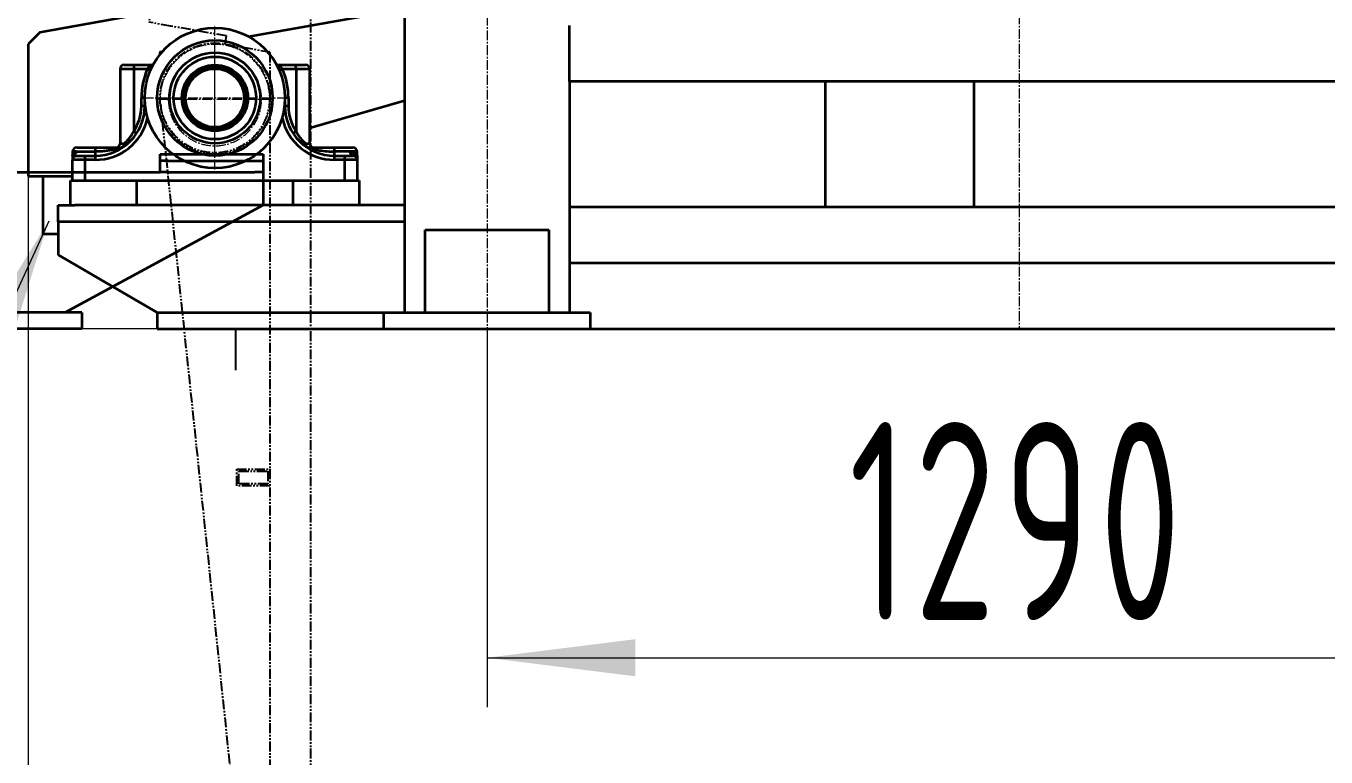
# Model space of a CAD drawing. Header units: millimetres. Extents: x -17820 to 17820, y -12600 to 12600.
# Drawn here: x 6433 to 8009, y 3829 to 4715 of the extents above; entities that cross this region are included whole.
import ezdxf

# ---------------------------------------------------------------- set-up
doc = ezdxf.new("R2010")
doc.units = ezdxf.units.MM
doc.linetypes.add('双点画线', pattern=[22, 12, -2, 2, -2, 2, -2])
doc.linetypes.add('点画线', pattern=[18, 12, -2, 2, -2])
doc.layers.get('0').update_dxf_attribs({"lineweight": 35})
for name, color, linetype, lineweight in [('ACAD0', 7, 'Continuous', 25), ('CDRAFT0', 7, 'Continuous', 35), ('EB0', 7, 'Continuous', 35), ('EB0_1_1_1_1_1_1_1_1_1_1_1_1_1_1_1_1_1_1_1', 7, 'Continuous', 35), ('EB0_1_1_1_1_1_1_1_1_1_1_1_1_1_1_1_1_1_1_1_1_1_1_1_1_1_1_1_1', 7, 'Continuous', 35), ('EB0_1_1_1_1_1_1_1_1_1_1_1_1_1_1_1_1_1_1_1_1_1_1_1_1_1_1_1_1_1', 7, 'Continuous', 35), ('中心线层', 1, '点画线', 18), ('尺寸线层', 3, 'Continuous', 18), ('细实线层', 2, 'Continuous', 18)]:
    doc.layers.add(name, color=color, linetype=linetype, lineweight=lineweight)
doc.styles.add('机械', font='isocp', dxfattribs={"width": 0.667, "bigfont": 'gbcbig.shx'})
doc.dimstyles.new('标准', dxfattribs={"dimscale": 60, "dimtxt": 4, "dimasz": 3, "dimexe": 1, "dimexo": 0, "dimgap": 0.76128, "dimtad": 1, "dimdec": 1, "dimdsep": 46, "dimtxsty": '机械', "dimblk": '_CAXARROW', "dimcen": 0, "dimdle": 4, "dimclrt": 2, "dimaunit": 1, "dimazin": 2, "dimtfac": 0.707107, "dimtdec": 3, "dimtmove": 0, "dimatfit": 3, "dimfxl": 0, "dimfrac": 2, "dimtolj": 1, "dimlwd": 18, "dimarcsym": 0})

# ---------------------------------------------------------------- blocks, each defined once
blk = doc.blocks.new('*X11')
at = {"layer": 'CDRAFT0', "color": 2, "linetype": '双点画线', "lineweight": 25}
for p, q in [((-54, 239.5), (-80, 91.8)), ((-27.3, 234.8), (-54, 239.5)), ((-54, 239.5), (-54, 239.5)), ((-126.1, 234), (-57.2, 221.8)), ((-27.3, 234.8), (113.4, 210)), ((113.4, 210), (124.8, 193.6)), ((116.5, 187.8), (122.4, 191.9)), ((122.4, 191.9), (124.8, 193.6)), ((116.5, -1020.7), (116.5, 187.8)), ((-76.9, 109.5), (-145.9, 121.7)), ((-76.9, 109.5), (-80.1, 91.8)), ((-77, 109.5), (-80.1, 91.8)), ((-53.3, 87.1), (-80.1, 91.8)), ((-80.1, 91.8), (-80.1, 91.8)), ((14.1, 75.2), (-53.3, 87.1)), ((12.3, 65.4), (14.1, 75.2)), ((12.3, 65.4), (65.9, 55.9)), ((66.5, 55.2), (66.5, -450)), ((-66.1, -6.9), (26.5, -890)), ((26.5, -450), (66.5, -450)), ((26.5, -470), (26.5, -450)), ((29, -467.5), (29, -452.5)), ((29, -452.5), (64, -452.5)), ((64, -452.5), (64, -467.5)), ((66.5, -450), (66.5, -999.7)), ((66.5, -470), (26.5, -470)), ((64, -467.5), (29, -467.5)), ((26.5, -910), (26.5, -890)), ((26.5, -890), (66.5, -890)), ((29, -907.5), (29, -892.5)), ((29, -892.5), (64, -892.5)), ((64, -892.5), (64, -907.5)), ((66.5, -890), (66.5, -910)), ((66.5, -910), (26.5, -910)), ((64, -907.5), (29, -907.5)), ((66.3, -1000.2), (31.1, -1035.4)), ((66.5, -1070.7), (116.5, -1020.7)), ((38.2, -1042.4), (31.1, -1035.4)), ((38.2, -1042.4), (66.5, -1070.7))]:
    blk.add_line(p, q, dxfattribs=at)
blk.add_lwpolyline([(-126.1, 234), (-126.1, 233.8), (-126.2, 233.3), (-126.4, 232.4), (-126.6, 231.2), (-126.9, 229.7), (-127.2, 227.8), (-127.6, 225.7), (-128, 223.2), (-128.5, 220.5), (-129, 217.5), (-129.6, 214.3), (-130.2, 210.8), (-130.8, 207.1), (-131.5, 203.3), (-132.2, 199.3), (-132.9, 195.2), (-133.7, 190.9), (-134.5, 186.6), (-135.2, 182.2), (-136, 177.8), (-136.8, 173.4), (-137.6, 169), (-138.3, 164.7), (-139.1, 160.5), (-139.8, 156.3), (-140.5, 152.3), (-141.2, 148.5), (-141.8, 144.8), (-142.4, 141.4), (-143, 138.1), (-143.5, 135.1), (-144, 132.4), (-144.4, 130), (-144.8, 127.8), (-145.2, 126), (-145.4, 124.4), (-145.6, 123.2), (-145.8, 122.4), (-145.9, 121.9), (-145.9, 121.7)], dxfattribs=at)
blk.add_circle((0, 0), 66.5, dxfattribs=at)
for centre, start, end in [((65.8, 55.2), 360, 80), ((65.8, -999.7), 315, 360)]:
    blk.add_arc(centre, 0.737, start, end, dxfattribs=at)
blk = doc.blocks.new('*X10')
at = {"layer": 'CDRAFT0'}
blk.add_blockref('*X11', (-1950, 0), dxfattribs=at)
blk = doc.blocks.new('*X13')
at = {"layer": '尺寸线层', "linetype": 'Continuous', "lineweight": 18}
for points in [[(6992, 3949.4), (7172, 3971.9), (7172, 3926.9)], [(8282, 3949.4), (8102, 3971.9), (8102, 3926.9)]]:
    blk.add_hatch(color=0, dxfattribs=at).paths.add_polyline_path(points, flags=0)
at = {"layer": '尺寸线层', "color": 0, "linetype": 'Continuous'}
for p, q in [((6992, 4347.9), (6992, 3889.4)), ((8282, 4347.9), (8282, 3889.4))]:
    blk.add_line(p, q, dxfattribs=at)
at = {"layer": '尺寸线层', "color": 0, "linetype": 'Continuous', "lineweight": 18}
blk.add_line((6992, 3949.4), (8282, 3949.4), dxfattribs=at)
at = {"layer": '尺寸线层', "color": 2, "insert": (7637, 4115.1), "char_height": 240, "width": 873.579, "attachment_point": 5, "line_spacing_factor": 0.939812, "style": '机械'}
blk.add_mtext('\\T1.1;1290', dxfattribs=at)
blk = doc.blocks.new('_CAXARROW')
blk.add_hatch(color=2).paths.add_polyline_path([(0, 0), (-1, 0.125), (-1, -0.125)], flags=0)
blk = doc.blocks.new('*X15')
at = {"layer": '尺寸线层', "linetype": 'Continuous', "lineweight": 18}
for points in [[(5841.2, 4347.9), (5863.7, 4167.9), (5818.7, 4167.9)], [(5841.2, 3557.2), (5863.7, 3737.2), (5818.7, 3737.2)]]:
    blk.add_hatch(color=0, dxfattribs=at).paths.add_polyline_path(points, flags=0)
at = {"layer": '尺寸线层', "color": 0, "linetype": 'Continuous'}
for p, q in [((6592, 4347.9), (5781.2, 4347.9)), ((6728.5, 3557.2), (5781.2, 3557.2))]:
    blk.add_line(p, q, dxfattribs=at)
at = {"layer": '尺寸线层', "color": 0, "linetype": 'Continuous', "lineweight": 18}
blk.add_line((5841.2, 4347.9), (5841.2, 3557.2), dxfattribs=at)
at = {"layer": '尺寸线层', "color": 2, "insert": (5675.5, 3949.4), "char_height": 240, "width": 681.483, "attachment_point": 5, "rotation": 90, "line_spacing_factor": 0.939812, "style": '机械'}
blk.add_mtext('\\T1.1;800', dxfattribs=at)
blk = doc.blocks.new('*X16')
at = {"layer": '尺寸线层', "linetype": 'Continuous'}
blk.add_hatch(color=0, dxfattribs=at).paths.add_polyline_path([(6460.6, 4478.8), (6406.1, 4305.8), (6365.2, 4324.5)], flags=0)
at = {"layer": '尺寸线层', "color": 0, "linetype": 'Continuous'}
blk.add_line((6460.6, 4478.8), (6269.3, 4060.8), dxfattribs=at)
at = {"layer": '尺寸线层', "color": 0}
blk.add_line((6269.3, 4060.8), (6126, 4060.8), dxfattribs=at)
at = {"layer": '尺寸线层', "color": 2, "insert": (6208.3, 4226.5), "char_height": 240, "width": 480, "attachment_point": 5, "line_spacing_factor": 0.939812, "style": '机械'}
blk.add_mtext('\\T1.1;e1', dxfattribs=at)
blk = doc.blocks.new('*X186')
at = {"layer": '尺寸线层', "linetype": 'Continuous', "lineweight": 18}
for points in [[(11014.3, 9122.9), (10991.8, 8942.9), (11036.8, 8942.9)], [(11014.3, 4347.9), (10991.8, 4527.9), (11036.8, 4527.9)]]:
    blk.add_hatch(color=0, dxfattribs=at).paths.add_polyline_path(points, flags=0)
at = {"layer": '尺寸线层', "color": 0, "linetype": 'Continuous'}
for p, q in [((6587, 9122.9), (11074.3, 9122.9)), ((8682, 4347.9), (11074.3, 4347.9))]:
    blk.add_line(p, q, dxfattribs=at)
at = {"layer": '尺寸线层', "color": 0, "linetype": 'Continuous', "lineweight": 18}
blk.add_line((11014.3, 4347.9), (11014.3, 9122.9), dxfattribs=at)
at = {"layer": '尺寸线层', "color": 2, "insert": (10848.7, 6735.4), "char_height": 240, "width": 919.317, "attachment_point": 5, "rotation": 90, "line_spacing_factor": 0.939812, "style": '机械'}
blk.add_mtext('\\T1.1;4775', dxfattribs=at)
blk = doc.blocks.new('*X197')
at = {"layer": '尺寸线层', "linetype": 'Continuous', "lineweight": 18}
for points in [[(6435.5, 3467.6), (6615.5, 3490.1), (6615.5, 3445.1)], [(8838.5, 3467.6), (8658.5, 3490.1), (8658.5, 3445.1)]]:
    blk.add_hatch(color=0, dxfattribs=at).paths.add_polyline_path(points, flags=0)
at = {"layer": '尺寸线层', "color": 0, "linetype": 'Continuous'}
for p, q in [((6435.5, 4613), (6435.5, 3407.6)), ((8838.5, 4615.4), (8838.5, 3407.6))]:
    blk.add_line(p, q, dxfattribs=at)
at = {"layer": '尺寸线层', "color": 0, "linetype": 'Continuous', "lineweight": 18}
blk.add_line((6435.5, 3467.6), (8838.5, 3467.6), dxfattribs=at)
at = {"layer": '尺寸线层', "color": 2, "insert": (7637, 3633.3), "char_height": 240, "width": 919.317, "attachment_point": 5, "line_spacing_factor": 0.939812, "style": '机械'}
blk.add_mtext('\\T1.1;2405', dxfattribs=at)
blk = doc.blocks.new('*X200')
at = {"layer": '尺寸线层', "linetype": 'Continuous', "lineweight": 18}
for points in [[(5840.8, 4997.9), (5863.3, 4817.9), (5818.3, 4817.9)], [(5840.8, 4347.9), (5863.3, 4527.9), (5818.3, 4527.9)]]:
    blk.add_hatch(color=0, dxfattribs=at).paths.add_polyline_path(points, flags=0)
at = {"layer": '尺寸线层', "color": 0, "linetype": 'Continuous'}
for p, q in [((7017.9, 4997.9), (5780.8, 4997.9)), ((6767, 4347.9), (5780.8, 4347.9))]:
    blk.add_line(p, q, dxfattribs=at)
at = {"layer": '尺寸线层', "color": 0, "linetype": 'Continuous', "lineweight": 18}
blk.add_line((5840.8, 4997.9), (5840.8, 4347.9), dxfattribs=at)
at = {"layer": '尺寸线层', "color": 2, "insert": (5675.1, 4672.9), "char_height": 240, "width": 658.615, "attachment_point": 5, "rotation": 90, "line_spacing_factor": 0.939812, "style": '机械'}
blk.add_mtext('\\T1.1;650', dxfattribs=at)
blk = doc.blocks.new('*X210')
at = {"layer": 'EB0_1_1_1_1_1_1_1_1_1_1_1_1_1_1_1_1_1_1_1'}
for p, q in [((-908.6, 138.2), (-908.6, 108.2)), ((-888.6, 138.2), (-908.6, 138.2)), ((-263.6, 138.2), (-888.6, 138.2)), ((-253.6, 138.2), (-263.6, 138.2)), ((-253.6, 138.2), (-253.6, 108.2)), ((-253.6, 108.2), (-908.6, 108.2)), ((-888.6, 108.2), (-888.6, 28.2)), ((-523.6, 108.2), (-523.6, -1031.8)), ((-511.6, 108.2), (-511.6, -1031.8)), ((-285.6, 108.2), (-285.6, -1031.8)), ((-273.6, 108.2), (-273.6, -1031.8)), ((-263.6, 108.2), (-273.6, 108.2)), ((-253.6, 108.2), (-263.6, 108.2)), ((-888.6, 28.2), (-523.6, -91.8)), ((-873.6, -839.8), (-873.6, -847.8)), ((-863.6, -839.8), (-873.6, -839.8)), ((-863.6, -847.8), (-873.6, -847.8)), ((-873.6, -847.8), (-873.6, -861.8)), ((-758.6, -839.8), (-863.6, -839.8)), ((-758.6, -847.8), (-863.6, -847.8)), ((-748.6, -839.8), (-758.6, -839.8)), ((-758.6, -847.8), (-748.6, -847.8)), ((-748.6, -847.8), (-748.6, -839.8)), ((-748.6, -861.8), (-748.6, -847.8)), ((-873.6, -861.8), (-863.6, -861.8)), ((-873.6, -861.8), (-873.6, -901.8)), ((-758.6, -861.8), (-863.6, -861.8)), ((-758.6, -861.8), (-748.6, -861.8)), ((-523.6, -861.8), (-748.6, -861.8)), ((-873.6, -901.8), (-633.6, -1031.8)), ((-653.6, -1031.8), (-653.6, -1051.8)), ((-653.6, -1031.8), (-253.6, -1031.8)), ((-253.6, -1031.8), (-253.6, -1051.8)), ((-653.6, -1051.8), (-253.6, -1051.8))]:
    blk.add_line(p, q, dxfattribs=at)
at = {"layer": '中心线层', "linetype": '点画线', "lineweight": 18}
blk.add_line((-868.6, 108.2), (-868.6, 138.2), dxfattribs=at)
at = {"layer": '中心线层'}
for p, q in [((-815.1, -842.8), (-815.1, -703.8)), ((-745.6, -773.3), (-884.6, -773.3))]:
    blk.add_line(p, q, dxfattribs=at)
at = {"layer": '细实线层', "color": 2, "linetype": '点画线', "lineweight": 18}
for radius in [66.5, 56.5]:
    blk.add_circle((-815.1, -773.3), radius, dxfattribs=at)

msp = doc.modelspace()

# ---------------------------------------------------------------- linework, layer by layer
at = {"layer": 'ACAD0', "color": 7, "linetype": 'Continuous', "lineweight": 25}
for p, q in [((6687.04, 4347.92), (6687.04, 4297.92)), ((6767.04, 4347.92), (8507.54, 4347.92)), ((6767.04, 4347.92), (8507.54, 4347.92)), ((8332.22, 4347.92), (6941.87, 4347.92))]:
    msp.add_line(p, q, dxfattribs=at)
at = {"layer": 'CDRAFT0'}
for p, q in [((6892.04, 4997.92), (6892.04, 4367.92)), ((6892.04, 4787.05), (6449.64, 4707.14)), ((6702.6, 4702.62), (6892.04, 4736.12)), ((7092.04, 4647.92), (7092.04, 4715.92)), ((6449.64, 4707.14), (6435.51, 4692.99)), ((6435.51, 4692.99), (6435.59, 4532.99)), ((6595.52, 4680.83), (6595.52, 4683.07)), ((6596.13, 4683.79), (6598.33, 4684.18)), ((6552.04, 4667.92), (6564.44, 4667.92)), ((6564.44, 4667.92), (6584.1, 4667.92)), ((6739.99, 4667.92), (6759.65, 4667.92)), ((6759.65, 4667.92), (6772.04, 4667.92)), ((6547.04, 4662.92), (6547.04, 4572.92)), ((6563.57, 4662.92), (6547.04, 4662.92)), ((6580, 4662.92), (6563.57, 4662.92)), ((6563.57, 4662.92), (6563.57, 4587.26)), ((6760.52, 4662.92), (6744.09, 4662.92)), ((6760.52, 4662.92), (6760.52, 4587.26)), ((6777.04, 4662.92), (6760.52, 4662.92)), ((6777.04, 4572.92), (6777.04, 4662.92)), ((7092.04, 4647.92), (7092.04, 4367.92)), ((8182.04, 4647.92), (7092.04, 4647.92)), ((7402.04, 4647.92), (7402.04, 4495.92)), ((7582.04, 4647.92), (7582.04, 4495.92)), ((6577.04, 4627.92), (6572.91, 4627.92)), ((6572.91, 4617.92), (6572.91, 4627.92)), ((6577.04, 4617.92), (6577.04, 4627.92)), ((6747.04, 4627.92), (6747.04, 4617.92)), ((6751.18, 4627.92), (6747.04, 4627.92)), ((6751.18, 4627.92), (6751.18, 4617.92)), ((6777.04, 4591.74), (6892.04, 4624.76)), ((6577.04, 4617.92), (6572.91, 4617.92)), ((6577.04, 4617.92), (6577.64, 4617.92)), ((6746.45, 4617.92), (6747.04, 4617.92)), ((6751.18, 4617.92), (6747.04, 4617.92)), ((6547.04, 4572.92), (6552.34, 4572.92)), ((6771.75, 4572.92), (6777.04, 4572.92)), ((6489.54, 4562.92), (6489.54, 4557.92)), ((6493.78, 4562.92), (6489.54, 4562.92)), ((6489.54, 4557.92), (6489.54, 4554.85)), ((6493.78, 4562.92), (6517.04, 4562.92)), ((6494.54, 4567.92), (6517.04, 4567.92)), ((6494.54, 4557.92), (6504.54, 4557.92)), ((6504.54, 4557.92), (6517.04, 4557.92)), ((6504.54, 4557.92), (6504.54, 4552.92)), ((6517.04, 4567.92), (6517.04, 4562.92)), ((6517.04, 4567.92), (6548.67, 4567.92)), ((6517.04, 4562.92), (6517.04, 4557.92)), ((6517.04, 4557.92), (6517.04, 4552.92)), ((6775.42, 4567.92), (6807.04, 4567.92)), ((6807.04, 4562.92), (6807.04, 4567.92)), ((6807.04, 4567.92), (6829.54, 4567.92)), ((6807.04, 4557.92), (6807.04, 4562.92)), ((6826.08, 4562.92), (6807.04, 4562.92)), ((6807.04, 4552.92), (6807.04, 4557.92)), ((6807.04, 4557.92), (6819.54, 4557.92)), ((6819.54, 4552.92), (6819.54, 4557.92)), ((6819.54, 4557.92), (6829.54, 4557.92)), ((6834.54, 4562.92), (6826.08, 4562.92)), ((6834.54, 4557.92), (6834.54, 4562.92)), ((6834.54, 4557.92), (6834.54, 4552.92)), ((6489.54, 4554.85), (6489.54, 4552.92)), ((6504.54, 4552.92), (6489.54, 4552.92)), ((6489.54, 4527.92), (6489.54, 4552.92)), ((6517.04, 4552.92), (6504.54, 4552.92)), ((6504.54, 4552.92), (6504.54, 4527.92)), ((6819.54, 4552.92), (6807.04, 4552.92)), ((6834.54, 4552.92), (6819.54, 4552.92)), ((6819.54, 4527.92), (6819.54, 4552.92)), ((6834.54, 4552.92), (6834.54, 4527.92)), ((6435.59, 4532.99), (6489.54, 4533.02)), ((6453.59, 4533), (6453.62, 4463)), ((6487.04, 4497.92), (6487.04, 4527.92)), ((6487.04, 4527.92), (6497.04, 4527.92)), ((6497.04, 4527.92), (6557.04, 4527.92)), ((6557.04, 4527.92), (6567.04, 4527.92)), ((6567.04, 4527.92), (6567.04, 4497.92)), ((6567.04, 4527.92), (6757.04, 4527.92)), ((6757.04, 4497.92), (6757.04, 4527.92)), ((6757.04, 4527.92), (6767.04, 4527.92)), ((6767.04, 4527.92), (6827.04, 4527.92)), ((6827.04, 4527.92), (6837.04, 4527.92)), ((6837.04, 4527.92), (6837.04, 4497.92)), ((6472.04, 4477.92), (6472.04, 4497.92)), ((6472.04, 4497.92), (6492.04, 4497.92)), ((6892.04, 4497.92), (6492.04, 4497.92)), ((7092.04, 4495.92), (8182.04, 4495.92)), ((7722.04, 4495.92), (7902.04, 4495.92)), ((6472.04, 4477.92), (6472.04, 4437.92)), ((6492.04, 4477.92), (6472.04, 4477.92)), ((6892.04, 4477.92), (6492.04, 4477.92)), ((6917.04, 4467.92), (7067.04, 4467.92)), ((6917.04, 4367.92), (6917.04, 4467.92)), ((7067.04, 4467.92), (7067.04, 4367.92)), ((6472.04, 4437.92), (6592.04, 4367.92)), ((7092.04, 4427.92), (8182.04, 4427.92)), ((6592.04, 4367.92), (6867.04, 4367.92)), ((6592.04, 4367.92), (6592.04, 4347.92)), ((6867.04, 4347.92), (6867.04, 4367.92)), ((6867.04, 4367.92), (6887.04, 4367.92)), ((6887.04, 4367.92), (7097.04, 4367.92)), ((7097.04, 4367.92), (7117.04, 4367.92)), ((7117.04, 4367.92), (7117.04, 4347.92))]:
    msp.add_line(p, q, dxfattribs=at)
for points in [[(6564.44, 4667.92), (6564.27, 4667.82), (6564.11, 4667.54), (6563.96, 4667.08), (6563.83, 4666.45), (6563.72, 4665.7), (6563.64, 4664.83), (6563.59, 4663.89), (6563.57, 4662.92)], [(6760.52, 4662.92), (6760.5, 4663.89), (6760.45, 4664.83), (6760.37, 4665.7), (6760.26, 4666.45), (6760.13, 4667.08), (6759.98, 4667.54), (6759.82, 4667.82), (6759.65, 4667.92)], [(6548.67, 4567.92), (6549.38, 4568.01), (6550.07, 4568.3), (6550.71, 4568.76), (6551.27, 4569.38), (6551.72, 4570.14), (6552.06, 4571), (6552.27, 4571.94), (6552.34, 4572.92)], [(6771.75, 4572.92), (6771.82, 4571.94), (6772.03, 4571), (6772.37, 4570.14), (6772.82, 4569.38), (6773.38, 4568.76), (6774.02, 4568.3), (6774.7, 4568.01), (6775.42, 4567.92)], [(6829.54, 4557.92), (6828.87, 4558.01), (6828.22, 4558.3), (6827.62, 4558.76), (6827.1, 4559.38), (6826.67, 4560.14), (6826.35, 4561), (6826.15, 4561.94), (6826.08, 4562.92)], [(6472.04, 4463.01), (6470.32, 4463.01), (6467.28, 4463.01), (6464.51, 4463), (6462.02, 4463), (6459.84, 4463), (6457.96, 4463), (6456.41, 4463), (6455.2, 4463), (6454.33, 4463), (6453.8, 4463), (6453.62, 4463)]]:
    msp.add_lwpolyline(points, dxfattribs=at)
for radius in [85, 70, 55, 50, 40, 37.5, 35.5]:
    msp.add_circle((6662.04, 4627.92), radius, dxfattribs=at)
for centre, radius, start, end in [((6596.25, 4683.07), 0.737, 100.02778, 180.02778), ((6552.04, 4662.92), 5, 90, 180), ((6584.1, 4672.92), 5, 270, 330), ((6739.99, 4672.92), 5, 210, 270), ((6772.04, 4662.92), 5, 0, 90), ((6662.91, 4627.92), 90, 157.11462, 180), ((6575.15, 4649.02), 14.72, 54.28969, 70.75279), ((6748.94, 4649.03), 14.71, 109.24355, 125.71323), ((6661.18, 4627.92), 90, 0, 22.88538), ((6517.04, 4617.92), 60, 270, 0), ((6517.04, 4617.92), 65, 270, 347.53422), ((6517.91, 4617.92), 55, 326.12002, 360), ((6807.04, 4617.92), 65, 192.46578, 270), ((6807.04, 4617.92), 60, 180, 270), ((6806.18, 4617.92), 55, 180, 213.87998), ((6558.38, 4577.82), 10.77, 38.14047, 61.20133), ((6765.7, 4577.82), 10.77, 118.79446, 141.86272), ((6542.04, 4572.92), 5, 270, 0), ((6549.12, 4571.42), 3.55, 313.01296, 24.84083), ((6774.97, 4571.42), 3.55, 155.15917, 226.98704), ((6782.04, 4572.92), 5, 180, 270), ((6494.54, 4562.92), 5, 90, 180), ((6494.16, 4554.78), 4.61, 117.25123, 179.16792), ((6494.54, 4552.92), 5, 90, 180), ((6488.44, 4562.82), 5.33, 312.48077, 1.07235), ((6829.54, 4562.92), 5, 360, 90), ((6829.54, 4552.92), 5, 0, 90), ((6835.01, 4560.11), 4.04, 167.39152, 231.37644)]:
    msp.add_arc(centre, radius, start, end, dxfattribs=at)
for points, knots in [([(6584.1, 4667.92), (6584.14, 4667.9), (6584.19, 4667.87), (6584.08, 4667.64), (6583.9, 4667.39), (6583.47, 4666.87), (6582.78, 4666.09), (6581.58, 4664.76), (6580.61, 4663.65), (6580.07, 4663.01), (6580, 4662.92)], [0, 0, 0, 0, 15527.8779966, 20232.2207096, 36114.5992048, 40412.7064871, 61966.2218449, 87153.257528, 116426.3401565, 121343.3016517, 121343.3016517, 121343.3016517, 121343.3016517]), ([(6744.09, 4662.92), (6743.59, 4663.51), (6742.6, 4664.66), (6741.33, 4666.07), (6740.58, 4666.92), (6740.16, 4667.43), (6739.97, 4667.71), (6739.9, 4667.89), (6739.95, 4667.91), (6739.99, 4667.92)], [0, 0, 0, 0, 28639.1087427, 56026.8303611, 72185.2130737, 79724.3287429, 93672.7208186, 99463.0454738, 110113.9152938, 110113.9152938, 110113.9152938, 110113.9152938]), ([(6552.34, 4572.92), (6552.45, 4573.01), (6553.26, 4573.73), (6554.89, 4575.28), (6557.6, 4578.24), (6560.66, 4582.2), (6562.59, 4585.55), (6563.57, 4587.26)], [0, 0, 0, 0, 2172.5496766, 16897.7190216, 32044.5161871, 55239.664154, 79176.9072193, 79176.9072193, 79176.9072193, 79176.9072193]), ([(6760.52, 4587.26), (6761.08, 4586.25), (6762.21, 4584.23), (6764.16, 4581.31), (6766.29, 4578.51), (6768.35, 4576.19), (6770.19, 4574.32), (6771.23, 4573.39), (6771.75, 4572.92)], [0, 0, 0, 0, 16837.9526159, 33808.6499812, 51551.7853565, 69598.6898181, 82114.9648728, 94815.5363513, 94815.5363513, 94815.5363513, 94815.5363513]), ([(6489.54, 4557.92), (6489.54, 4557.92), (6489.54, 4558.64), (6489.81, 4560.09), (6490.83, 4561.68), (6492.16, 4562.62), (6493.12, 4562.9), (6493.7, 4562.92), (6493.78, 4562.92)], [0, 0, 0, 0, 185.9825502, 28772.1657844, 57302.3529086, 73289.4572872, 89229.4073228, 91605.9952438, 91605.9952438, 91605.9952438, 91605.9952438]), ([(6489.54, 4557.92), (6489.54, 4557.92), (6489.54, 4557.93), (6489.55, 4557.98), (6489.56, 4558.17), (6489.7, 4558.53), (6490.18, 4558.9), (6490.89, 4559.13), (6491.66, 4558.97), (6492.04, 4558.88)], [0, 0, 0, 0, 240.0908833, 1370.3854404, 7585.8217089, 30752.952229, 61018.0364517, 83711.143292, 106304.3201855, 106304.3201855, 106304.3201855, 106304.3201855]), ([(6492.04, 4558.88), (6492.22, 4558.77), (6492.69, 4558.46), (6493.53, 4558.04), (6494.2, 4557.96), (6494.54, 4557.92)], [0, 0, 0, 0, 11313.6911049, 30942.7635889, 50694.6747756, 50694.6747756, 50694.6747756, 50694.6747756]), ([(6548.67, 4567.92), (6548.64, 4567.91), (6548.6, 4567.89), (6548.17, 4567.74), (6547.06, 4567.37), (6544.47, 4566.55), (6540.54, 4565.51), (6535.68, 4564.5), (6530.1, 4563.65), (6523.87, 4563.04), (6519.32, 4562.96), (6517.04, 4562.92)], [0, 0, 0, 0, 2509.5202167, 4852.2343006, 10595.9791963, 20689.9644508, 39820.8014839, 60045.5103802, 80416.5519257, 107653.7048828, 135005.8526297, 135005.8526297, 135005.8526297, 135005.8526297]), ([(6550.46, 4568.26), (6550.35, 4568.22), (6550.01, 4568.08), (6549.4, 4567.94), (6548.9, 4567.94), (6548.65, 4567.94)], [0, 0, 0, 0, 9720.0779891, 30791.2849475, 51088.2903878, 51088.2903878, 51088.2903878, 51088.2903878]), ([(6773.68, 4568.2), (6773.56, 4568.25), (6773.32, 4568.35), (6773.06, 4568.49), (6772.92, 4568.57), (6772.9, 4568.59), (6772.89, 4568.59)], [0, 0, 0, 0, 29110.5171199, 54154.238669, 65135.4904157, 66114.4622868, 66114.4622868, 66114.4622868, 66114.4622868]), ([(6775.44, 4567.88), (6775.32, 4567.88), (6774.96, 4567.87), (6774.4, 4567.98), (6773.93, 4568.1), (6773.71, 4568.19), (6773.68, 4568.2)], [0, 0, 0, 0, 13255.8524432, 39819.3848979, 62594.3705043, 66123.5552566, 66123.5552566, 66123.5552566, 66123.5552566]), ([(6775.45, 4567.88), (6775.33, 4567.88), (6775.03, 4567.87), (6774.74, 4567.92), (6774.57, 4567.96)], [0, 0, 0, 0, 14778.7670871, 37297.0278401, 37297.0278401, 37297.0278401, 37297.0278401]), ([(6775.42, 4567.92), (6775.44, 4567.91), (6775.48, 4567.9), (6775.8, 4567.78), (6776.28, 4567.62), (6777.21, 4567.31), (6778.86, 4566.79), (6781.27, 4566.11), (6784.72, 4565.25), (6790.27, 4564.15), (6797.94, 4563.13), (6804.01, 4562.99), (6807.04, 4562.92)], [0, 0, 0, 0, 2836.6978394, 5118.2170606, 9254.2756475, 12670.6865881, 21555.5374928, 34676.7866112, 47833.0919078, 70363.8410398, 111496.1331679, 152651.2797551, 152651.2797551, 152651.2797551, 152651.2797551]), ([(6826.08, 4562.92), (6826.72, 4562.86), (6828.01, 4562.76), (6829.69, 4562.05), (6830.61, 4561.35), (6831.07, 4561)], [0, 0, 0, 0, 17029.9405312, 34663.5368927, 52934.0305321, 52934.0305321, 52934.0305321, 52934.0305321]), ([(6831.07, 4561), (6831.57, 4560.63), (6832.58, 4559.88), (6833.86, 4559.07), (6834.46, 4558.43), (6834.54, 4558.03), (6834.54, 4557.92), (6834.54, 4557.92)], [0, 0, 0, 0, 19713.6551514, 39939.3025284, 70850.3857988, 81776.1296391, 81986.9761465, 81986.9761465, 81986.9761465, 81986.9761465]), ([(6834.54, 4557.92), (6834.54, 4557.92), (6834.54, 4557.79), (6834.48, 4557.53), (6834.15, 4557.13), (6833.46, 4556.7), (6832.81, 4556.87), (6832.49, 4556.96)], [0, 0, 0, 0, 196.5582396, 16026.1216697, 31801.7216915, 56778.6290592, 82010.8472512, 82010.8472512, 82010.8472512, 82010.8472512])]:
    msp.add_open_spline(points, degree=3, knots=knots, dxfattribs=at)
at = {"layer": 'EB0'}
msp.add_line((6592.04, 4347.92), (7117.04, 4347.92), dxfattribs=at)
at = {"layer": 'EB0_1_1_1_1_1_1_1_1_1_1_1_1_1_1_1_1_1_1_1_1_1_1_1_1_1_1_1_1'}
msp.add_line((7117.04, 4347.92), (8157.04, 4347.92), dxfattribs=at)
at = {"layer": '中心线层'}
for p, q in [((6992.04, 4997.92), (6992.04, 4347.92)), ((7637.04, 4999.42), (7637.04, 4346.42)), ((6662.04, 4541.42), (6662.04, 4714.42)), ((6575.54, 4627.92), (6748.54, 4627.92))]:
    msp.add_line(p, q, dxfattribs=at)

# ---------------------------------------------------------------- block references
at = {"layer": 'EB0_1_1_1_1_1_1_1_1_1_1_1_1_1_1_1_1_1_1_1_1_1_1_1_1_1_1_1_1_1', "xscale": -1}
msp.add_blockref('*X210', (5846.96, 5399.73), dxfattribs=at)
at = {"layer": '尺寸线层'}
for name, p in [('*X10', (8612.04, 4627.92)), ('*X16', (0, 0))]:
    msp.add_blockref(name, p, dxfattribs=at)

# ---------------------------------------------------------------- dimensions: what is measured, and where the dimension line sits
for base, p1, p2, override, picture, middle in [((11014.34, 9122.92), (8682.04, 4347.92), (6587.04, 9122.92), {"dimsah": 1, "dimtfac": 1, "dimtfill": 1, "dimtzin": 8}, '*X186', (11014.34, 6735.42)), ((5840.77, 4347.92), (7017.87, 4997.92), (6767.04, 4347.92), {"dimsah": 1, "dimtfill": 1, "dimtzin": 8}, '*X200', (5840.77, 4672.92))]:
    dim = msp.add_linear_dim(base=base, p1=p1, p2=p2, angle=90, dimstyle='标准', override=override, dxfattribs=at)
    dim.commit()
    dim.dimension.update_dxf_attribs({"geometry": picture, "text_midpoint": middle})
dim = msp.add_linear_dim(base=(8838.54, 3467.65), p1=(6435.55, 4612.99), p2=(8838.54, 4615.4), text='2405', dimstyle='标准', override={"dimsah": 1, "dimtfac": 1, "dimtfill": 1, "dimtzin": 8}, dxfattribs=at)
dim.commit()
dim.dimension.update_dxf_attribs({"geometry": '*X197', "text_midpoint": (7637.05, 3467.65)})
dim = msp.add_linear_dim(base=(5841.16, 3557.21), p1=(6592.04, 4347.92), p2=(6728.54, 3557.21), angle=270, text='800', dimstyle='标准', override={"dimsah": 1, "dimtfill": 1}, dxfattribs=at)
dim.commit()
dim.dimension.update_dxf_attribs({"geometry": '*X15', "text_midpoint": (5841.16, 3949.39), "dimtype": 160})
dim = msp.add_linear_dim(base=(8282.04, 3949.39), p1=(6992.04, 4347.92), p2=(8282.04, 4347.92), dimstyle='标准', override={"dimsah": 1, "dimtfill": 1, "dimtzin": 8}, dxfattribs=at)
dim.commit()
dim.dimension.update_dxf_attribs({"geometry": '*X13', "text_midpoint": (7637.04, 3949.39)})

doc.saveas('drawing.dxf')
